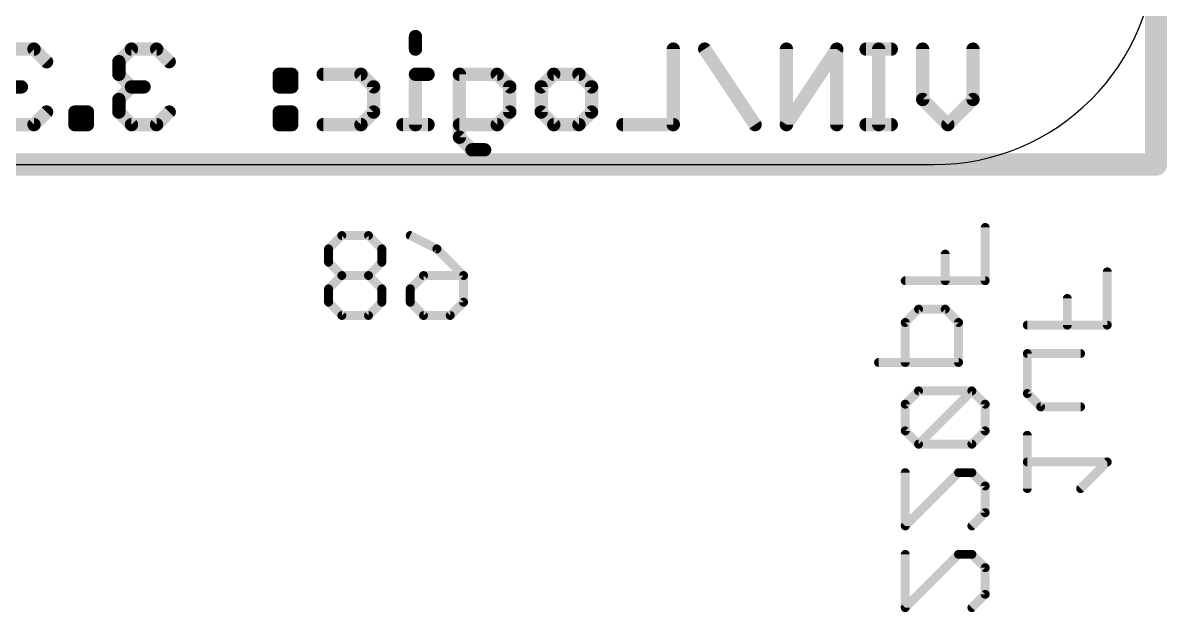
# Model space of a CAD drawing. Extents: x -2.3 to 17.7, y -5.1 to 12.8.
# Drawn here: x 4.56 to 17.65, y -5.12 to 1.62 of the extents above; entities that cross this region are included whole.
import ezdxf

# ---------------------------------------------------------------- set-up
doc = ezdxf.new("R2010")
doc.units = 0
for name, color, linetype in [('1', 12, 'CONTINUOUS'), ('16', 132, 'CONTINUOUS'), ('20', 53, 'CONTINUOUS'), ('22', 6, 'CONTINUOUS'), ('28', 253, 'CONTINUOUS')]:
    doc.layers.add(name, color=color, linetype=linetype)

msp = doc.modelspace()

# ---------------------------------------------------------------- linework, layer by layer
at = {"layer": '1', "const_width": 0.254}
for points in [[(17.526, 0), (17.526, 12.7)], [(1.016, 0), (17.526, 0)]]:
    msp.add_lwpolyline(points, dxfattribs=at)
at = {"layer": '1', "const_width": 0.127}
for points in [[(17.4625, 0, 1), (17.5895, 0)], [(17.526, -0.0635, 1), (17.526, 0.0635)]]:
    msp.add_lwpolyline(points, format="xyb", dxfattribs=at)
at = {"layer": '16', "const_width": 0.254}
for points in [[(17.526, 0), (17.526, 12.7)], [(1.016, 0), (17.526, 0)]]:
    msp.add_lwpolyline(points, dxfattribs=at)
at = {"layer": '16', "const_width": 0.127}
for points in [[(17.4625, 0, 1), (17.5895, 0)], [(17.526, -0.0635, 1), (17.526, 0.0635)]]:
    msp.add_lwpolyline(points, format="xyb", dxfattribs=at)
at = {"layer": '20'}
msp.add_line((3.556, 0), (14.986, 0), dxfattribs=at)
msp.add_arc((14.986, 2.54), 2.54, 270, 0, dxfattribs=at)
at = {"layer": '22', "const_width": 0.1524}
for points in [[(9.0508, 1.4656), (9.0508, 1.3215)], [(4.685, 1.3215), (4.3969, 1.3215)], [(4.8291, 1.1775), (4.685, 1.3215)], [(5.8002, 1.3215), (5.6561, 1.1775)], [(6.0883, 1.3215), (5.8002, 1.3215)], [(6.2323, 1.1775), (6.0883, 1.3215)], [(12.0014, 1.3215), (12.0014, 0.4572)], [(12.9369, 0.4572), (12.3607, 1.3215)], [(13.8724, 1.3215), (13.2962, 0.4572)], [(13.2962, 0.4572), (13.2962, 1.3215)], [(13.8724, 0.4572), (13.8724, 1.3215)], [(14.4961, 1.3215), (14.208, 1.3215)], [(14.352, 0.4572), (14.352, 1.3215)], [(14.8554, 0.7453), (14.8554, 1.3215)], [(15.4316, 1.3215), (15.4316, 0.7453)], [(5.6561, 1.1775), (5.6561, 1.0334)], [(5.6561, 1.0334), (5.8002, 0.8894)], [(7.6356, 1.0334), (7.4916, 1.0334)], [(7.4916, 1.0334), (7.4916, 0.8894)], [(7.6356, 0.8894), (7.6356, 1.0334)], [(7.9949, 1.0334), (8.4271, 1.0334)], [(8.4271, 1.0334), (8.5711, 0.8894)], [(9.1948, 1.0334), (9.0508, 1.0334)], [(9.0508, 1.0334), (9.0508, 0.4572)], [(9.5541, 0.3131), (9.5541, 1.0334)], [(9.5541, 1.0334), (9.9863, 1.0334)], [(9.9863, 1.0334), (10.1303, 0.8894)], [(10.4896, 0.8894), (10.6337, 1.0334)], [(10.6337, 1.0334), (10.9218, 1.0334)], [(10.9218, 1.0334), (11.0658, 0.8894)], [(4.3969, 0.8894), (4.5409, 0.8894)], [(5.8002, 0.8894), (5.6561, 0.7453)], [(5.8002, 0.8894), (5.9442, 0.8894)], [(7.4916, 0.8894), (7.6356, 0.8894)], [(8.5711, 0.8894), (8.5711, 0.6013)], [(10.1303, 0.8894), (10.1303, 0.6013)], [(10.4896, 0.6013), (10.4896, 0.8894)], [(11.0658, 0.8894), (11.0658, 0.6013)], [(5.6561, 0.7453), (5.6561, 0.6013)], [(15.1435, 0.4572), (14.8554, 0.7453)], [(15.4316, 0.7453), (15.1435, 0.4572)], [(4.685, 0.4572), (4.8291, 0.6013)], [(5.2968, 0.6013), (5.1528, 0.6013)], [(5.1528, 0.6013), (5.1528, 0.4572)], [(5.2968, 0.4572), (5.2968, 0.6013)], [(5.6561, 0.6013), (5.8002, 0.4572)], [(6.0883, 0.4572), (6.2323, 0.6013)], [(7.6356, 0.6013), (7.4916, 0.6013)], [(7.4916, 0.6013), (7.4916, 0.4572)], [(7.6356, 0.4572), (7.6356, 0.6013)], [(8.5711, 0.6013), (8.4271, 0.4572)], [(10.1303, 0.6013), (9.9863, 0.4572)], [(10.6337, 0.4572), (10.4896, 0.6013)], [(11.0658, 0.6013), (10.9218, 0.4572)], [(4.3969, 0.4572), (4.685, 0.4572)], [(5.1528, 0.4572), (5.2968, 0.4572)], [(5.8002, 0.4572), (6.0883, 0.4572)], [(7.4916, 0.4572), (7.6356, 0.4572)], [(8.4271, 0.4572), (7.9949, 0.4572)], [(9.1948, 0.4572), (8.9067, 0.4572)], [(9.9863, 0.4572), (9.5541, 0.4572)], [(10.9218, 0.4572), (10.6337, 0.4572)], [(12.0014, 0.4572), (11.4251, 0.4572)], [(14.4961, 0.4572), (14.208, 0.4572)], [(9.6982, 0.1691), (9.5541, 0.3131)], [(9.8422, 0.1691), (9.6982, 0.1691)]]:
    msp.add_lwpolyline(points, dxfattribs=at)
at = {"layer": '22', "const_width": 0.0762}
for points in [[(9.0889, 1.4656, 1), (9.0127, 1.4656)], [(4.7119, 1.3485, 1), (4.6581, 1.2946)], [(4.685, 1.2834, 1), (4.685, 1.3596)], [(5.8002, 1.3596, 1), (5.8002, 1.2834)], [(5.8271, 1.2946, 1), (5.7732, 1.3485)], [(6.1152, 1.3485, 1), (6.0613, 1.2946)], [(6.0883, 1.2834, 1), (6.0883, 1.3596)], [(9.0127, 1.3215, 1), (9.0889, 1.3215)], [(12.0395, 1.3215, 1), (11.9633, 1.3215)], [(12.3924, 1.3427, 1), (12.329, 1.3004)], [(13.3343, 1.3215, 1), (13.2581, 1.3215)], [(13.9105, 1.3215, 1), (13.8343, 1.3215)], [(13.9041, 1.3004, 1), (13.8407, 1.3427)], [(14.208, 1.3596, 1), (14.208, 1.2834)], [(14.3901, 1.3215, 1), (14.3139, 1.3215)], [(14.4961, 1.2834, 1), (14.4961, 1.3596)], [(14.8935, 1.3215, 1), (14.8173, 1.3215)], [(15.4697, 1.3215, 1), (15.3935, 1.3215)], [(4.8021, 1.1505, 1), (4.856, 1.2044)], [(5.6942, 1.1775, 1), (5.618, 1.1775)], [(5.6292, 1.2044, 1), (5.683, 1.1505)], [(6.2054, 1.1505, 1), (6.2593, 1.2044)], [(5.683, 1.0604, 1), (5.6292, 1.0065)], [(5.618, 1.0334, 1), (5.6942, 1.0334)], [(7.4916, 1.0715, 1), (7.4916, 0.9953)], [(7.5297, 1.0334, 1), (7.4535, 1.0334)], [(7.6737, 1.0334, 1), (7.5975, 1.0334)], [(7.6356, 0.9953, 1), (7.6356, 1.0715)], [(7.9949, 1.0715, 1), (7.9949, 0.9953)], [(8.454, 1.0604, 1), (8.4001, 1.0065)], [(8.4271, 0.9953, 1), (8.4271, 1.0715)], [(9.0508, 1.0715, 1), (9.0508, 0.9953)], [(9.0889, 1.0334, 1), (9.0127, 1.0334)], [(9.1948, 0.9953, 1), (9.1948, 1.0715)], [(9.5922, 1.0334, 1), (9.516, 1.0334)], [(9.5541, 1.0715, 1), (9.5541, 0.9953)], [(10.0132, 1.0604, 1), (9.9593, 1.0065)], [(9.9863, 0.9953, 1), (9.9863, 1.0715)], [(10.6337, 1.0715, 1), (10.6337, 0.9953)], [(10.6606, 1.0065, 1), (10.6067, 1.0604)], [(10.9487, 1.0604, 1), (10.8948, 1.0065)], [(10.9218, 0.9953, 1), (10.9218, 1.0715)], [(4.5409, 0.8513, 1), (4.5409, 0.9275)], [(5.8002, 0.9275, 1), (5.8002, 0.8513)], [(5.8271, 0.8624, 1), (5.7732, 0.9163)], [(5.7732, 0.8624, 1), (5.8271, 0.9163)], [(5.9442, 0.8513, 1), (5.9442, 0.9275)], [(7.4916, 0.9275, 1), (7.4916, 0.8513)], [(7.4535, 0.8894, 1), (7.5297, 0.8894)], [(7.5975, 0.8894, 1), (7.6737, 0.8894)], [(7.6356, 0.8513, 1), (7.6356, 0.9275)], [(8.6092, 0.8894, 1), (8.533, 0.8894)], [(8.5442, 0.8624, 1), (8.5981, 0.9163)], [(10.1684, 0.8894, 1), (10.0922, 0.8894)], [(10.1034, 0.8624, 1), (10.1573, 0.9163)], [(10.5277, 0.8894, 1), (10.4515, 0.8894)], [(10.4627, 0.9163, 1), (10.5166, 0.8624)], [(11.1039, 0.8894, 1), (11.0277, 0.8894)], [(11.0389, 0.8624, 1), (11.0928, 0.9163)], [(5.6942, 0.7453, 1), (5.618, 0.7453)], [(5.6292, 0.7723, 1), (5.683, 0.7184)], [(14.8823, 0.7723, 1), (14.8284, 0.7184)], [(15.4585, 0.7184, 1), (15.4047, 0.7723)], [(4.856, 0.5743, 1), (4.8021, 0.6282)], [(5.1528, 0.6394, 1), (5.1528, 0.5632)], [(5.1909, 0.6013, 1), (5.1147, 0.6013)], [(5.3349, 0.6013, 1), (5.2587, 0.6013)], [(5.2968, 0.5632, 1), (5.2968, 0.6394)], [(5.683, 0.6282, 1), (5.6292, 0.5743)], [(6.2593, 0.5743, 1), (6.2054, 0.6282)], [(7.4916, 0.6394, 1), (7.4916, 0.5632)], [(7.5297, 0.6013, 1), (7.4535, 0.6013)], [(7.6737, 0.6013, 1), (7.5975, 0.6013)], [(7.6356, 0.5632, 1), (7.6356, 0.6394)], [(8.5981, 0.5743, 1), (8.5442, 0.6282)], [(10.1573, 0.5743, 1), (10.1034, 0.6282)], [(10.5166, 0.6282, 1), (10.4627, 0.5743)], [(11.0928, 0.5743, 1), (11.0389, 0.6282)], [(14.8173, 0.7453, 1), (14.8935, 0.7453)], [(15.3935, 0.7453, 1), (15.4697, 0.7453)], [(4.685, 0.4191, 1), (4.685, 0.4953)], [(5.1528, 0.4953, 1), (5.1528, 0.4191)], [(5.2968, 0.4191, 1), (5.2968, 0.4953)], [(5.618, 0.6013, 1), (5.6942, 0.6013)], [(5.8002, 0.4953, 1), (5.8002, 0.4191)], [(6.0883, 0.4191, 1), (6.0883, 0.4953)], [(7.4916, 0.4953, 1), (7.4916, 0.4191)], [(7.6356, 0.4191, 1), (7.6356, 0.4953)], [(7.9949, 0.4953, 1), (7.9949, 0.4191)], [(8.4271, 0.4191, 1), (8.4271, 0.4953)], [(8.533, 0.6013, 1), (8.6092, 0.6013)], [(8.9067, 0.4953, 1), (8.9067, 0.4191)], [(9.1948, 0.4191, 1), (9.1948, 0.4953)], [(9.5541, 0.4953, 1), (9.5541, 0.4191)], [(9.9863, 0.4191, 1), (9.9863, 0.4953)], [(10.0922, 0.6013, 1), (10.1684, 0.6013)], [(10.4515, 0.6013, 1), (10.5277, 0.6013)], [(10.6337, 0.4953, 1), (10.6337, 0.4191)], [(10.9218, 0.4191, 1), (10.9218, 0.4953)], [(11.0277, 0.6013, 1), (11.1039, 0.6013)], [(11.4251, 0.4953, 1), (11.4251, 0.4191)], [(12.0014, 0.4191, 1), (12.0014, 0.4953)], [(14.208, 0.4953, 1), (14.208, 0.4191)], [(14.4961, 0.4191, 1), (14.4961, 0.4953)], [(4.6581, 0.4841, 1), (4.7119, 0.4303)], [(5.1147, 0.4572, 1), (5.1909, 0.4572)], [(5.2587, 0.4572, 1), (5.3349, 0.4572)], [(5.7732, 0.4303, 1), (5.8271, 0.4841)], [(6.0613, 0.4841, 1), (6.1152, 0.4303)], [(7.4535, 0.4572, 1), (7.5297, 0.4572)], [(7.5975, 0.4572, 1), (7.6737, 0.4572)], [(8.4001, 0.4841, 1), (8.454, 0.4303)], [(9.0127, 0.4572, 1), (9.0889, 0.4572)], [(9.9593, 0.4841, 1), (10.0132, 0.4303)], [(10.6067, 0.4303, 1), (10.6606, 0.4841)], [(10.8948, 0.4841, 1), (10.9487, 0.4303)], [(11.9633, 0.4572, 1), (12.0395, 0.4572)], [(12.9052, 0.4361, 1), (12.9686, 0.4783)], [(13.2645, 0.4783, 1), (13.3279, 0.4361)], [(13.2581, 0.4572, 1), (13.3343, 0.4572)], [(13.8343, 0.4572, 1), (13.9105, 0.4572)], [(14.3139, 0.4572, 1), (14.3901, 0.4572)], [(15.1165, 0.4841, 1), (15.1704, 0.4303)], [(15.1165, 0.4303, 1), (15.1704, 0.4841)], [(9.581, 0.3401, 1), (9.5272, 0.2862)], [(9.516, 0.3131, 1), (9.5922, 0.3131)], [(9.6982, 0.2072, 1), (9.6982, 0.131)], [(9.6712, 0.1421, 1), (9.7251, 0.196)], [(9.8422, 0.131, 1), (9.8422, 0.2072)]]:
    msp.add_lwpolyline(points, format="xyb", dxfattribs=at)
at = {"layer": '28', "const_width": 0.1016}
for points in [[(8.2081, -0.812), (8.0556, -0.9646)], [(8.5132, -0.812), (8.2081, -0.812)], [(8.6657, -0.9646), (8.5132, -0.812)], [(8.9911, -0.812), (9.2961, -0.9646)], [(15.571, -1.3292), (15.571, -0.7191)], [(8.0556, -0.9646), (8.0556, -1.1171)], [(8.6657, -1.1171), (8.6657, -0.9646)], [(9.2961, -0.9646), (9.6012, -1.2696)], [(15.1134, -1.3292), (15.1134, -1.0242)], [(8.0556, -1.1171), (8.2081, -1.2696)], [(8.5132, -1.2696), (8.6657, -1.1171)], [(16.968, -1.8372), (16.968, -1.2271)], [(8.2081, -1.2696), (8.0556, -1.4221)], [(8.5132, -1.2696), (8.2081, -1.2696)], [(8.6657, -1.4221), (8.5132, -1.2696)], [(8.9911, -1.4221), (9.1436, -1.2696)], [(9.1436, -1.2696), (9.6012, -1.2696)], [(9.6012, -1.2696), (9.6012, -1.5747)], [(14.6558, -1.3292), (15.571, -1.3292)], [(8.0556, -1.4221), (8.0556, -1.5747)], [(8.6657, -1.5747), (8.6657, -1.4221)], [(8.9911, -1.5747), (8.9911, -1.4221)], [(8.0556, -1.5747), (8.2081, -1.7272)], [(8.5132, -1.7272), (8.6657, -1.5747)], [(9.1436, -1.7272), (8.9911, -1.5747)], [(9.6012, -1.5747), (9.4487, -1.7272)], [(16.5104, -1.8372), (16.5104, -1.5322)], [(8.2081, -1.7272), (8.5132, -1.7272)], [(9.4487, -1.7272), (9.1436, -1.7272)], [(14.8083, -1.6546), (14.6558, -1.8072)], [(15.1134, -1.6546), (14.8083, -1.6546)], [(15.2659, -1.8072), (15.1134, -1.6546)], [(14.6558, -1.8072), (14.6558, -2.2647)], [(15.2659, -2.2647), (15.2659, -1.8072)], [(16.0528, -1.8372), (16.968, -1.8372)], [(14.3507, -2.2647), (15.2659, -2.2647)], [(16.0528, -2.6202), (16.0528, -2.1626)], [(16.0528, -2.1626), (16.6629, -2.1626)], [(14.8083, -2.5901), (14.6558, -2.7427)], [(15.4184, -2.5901), (14.8083, -2.5901)], [(14.8083, -3.2003), (15.4184, -2.5901)], [(15.571, -2.7427), (15.4184, -2.5901)], [(16.2053, -2.7727), (16.0528, -2.6202)], [(14.6558, -2.7427), (14.6558, -3.0477)], [(15.571, -3.0477), (15.571, -2.7427)], [(16.6629, -2.7727), (16.2053, -2.7727)], [(14.6558, -3.0477), (14.8083, -3.2003)], [(15.4184, -3.2003), (15.571, -3.0477)], [(16.0528, -3.7083), (16.0528, -3.0981)], [(14.8083, -3.2003), (15.4184, -3.2003)], [(16.968, -3.4032), (16.0528, -3.4032)], [(16.6629, -3.7083), (16.968, -3.4032)], [(14.6558, -3.5257), (14.6558, -4.1358)], [(14.6558, -4.1358), (15.2659, -3.5257)], [(15.2659, -3.5257), (15.4184, -3.5257)], [(15.4184, -3.5257), (15.571, -3.6782)], [(15.571, -3.6782), (15.571, -3.9833)], [(15.571, -3.9833), (15.4184, -4.1358)], [(14.6558, -4.4612), (14.6558, -5.0713)], [(14.6558, -5.0713), (15.2659, -4.4612)], [(15.2659, -4.4612), (15.4184, -4.4612)], [(15.4184, -4.4612), (15.571, -4.6137)], [(15.571, -4.6137), (15.571, -4.9188)], [(15.571, -4.9188), (15.4184, -5.0713)]]:
    msp.add_lwpolyline(points, dxfattribs=at)
at = {"layer": '28', "const_width": 0.0508}
for points in [[(8.2081, -0.7866, 1), (8.2081, -0.8374)], [(8.2261, -0.83, 1), (8.1901, -0.7941)], [(8.5311, -0.7941, 1), (8.4952, -0.83)], [(8.5132, -0.8374, 1), (8.5132, -0.7866)], [(9.0024, -0.7893, 1), (8.9797, -0.8347)], [(15.5964, -0.7191, 1), (15.5456, -0.7191)], [(8.081, -0.9646, 1), (8.0302, -0.9646)], [(8.6911, -0.9646, 1), (8.6403, -0.9646)], [(9.3141, -0.9466, 1), (9.2782, -0.9825)], [(9.2848, -0.9873, 1), (9.3075, -0.9418)], [(8.0376, -0.9466, 1), (8.0735, -0.9825)], [(8.6477, -0.9825, 1), (8.6836, -0.9466)], [(15.1388, -1.0242, 1), (15.088, -1.0242)], [(8.0735, -1.0991, 1), (8.0376, -1.135)], [(8.0302, -1.1171, 1), (8.081, -1.1171)], [(8.6403, -1.1171, 1), (8.6911, -1.1171)], [(8.6836, -1.135, 1), (8.6477, -1.0991)], [(16.9934, -1.2271, 1), (16.9426, -1.2271)], [(8.2081, -1.2442, 1), (8.2081, -1.295)], [(8.2261, -1.2876, 1), (8.1901, -1.2516)], [(8.1901, -1.2876, 1), (8.2261, -1.2516)], [(8.5311, -1.2516, 1), (8.4952, -1.2876)], [(8.4952, -1.2516, 1), (8.5311, -1.2876)], [(8.5132, -1.295, 1), (8.5132, -1.2442)], [(9.1436, -1.2442, 1), (9.1436, -1.295)], [(9.1616, -1.2876, 1), (9.1256, -1.2516)], [(9.6266, -1.2696, 1), (9.5758, -1.2696)], [(9.5832, -1.2876, 1), (9.6192, -1.2516)], [(9.6012, -1.295, 1), (9.6012, -1.2442)], [(14.6558, -1.3038, 1), (14.6558, -1.3546)], [(15.088, -1.3292, 1), (15.1388, -1.3292)], [(15.5456, -1.3292, 1), (15.5964, -1.3292)], [(15.571, -1.3546, 1), (15.571, -1.3038)], [(8.081, -1.4221, 1), (8.0302, -1.4221)], [(8.0376, -1.4042, 1), (8.0735, -1.4401)], [(8.6911, -1.4221, 1), (8.6403, -1.4221)], [(8.6477, -1.4401, 1), (8.6836, -1.4042)], [(9.0165, -1.4221, 1), (8.9657, -1.4221)], [(8.9731, -1.4042, 1), (9.009, -1.4401)], [(8.0735, -1.5567, 1), (8.0376, -1.5926)], [(8.0302, -1.5747, 1), (8.081, -1.5747)], [(8.6403, -1.5747, 1), (8.6911, -1.5747)], [(8.6836, -1.5926, 1), (8.6477, -1.5567)], [(9.009, -1.5567, 1), (8.9731, -1.5926)], [(8.9657, -1.5747, 1), (9.0165, -1.5747)], [(9.5758, -1.5747, 1), (9.6266, -1.5747)], [(9.6192, -1.5926, 1), (9.5832, -1.5567)], [(16.5358, -1.5322, 1), (16.485, -1.5322)], [(8.2081, -1.7018, 1), (8.2081, -1.7526)], [(8.1901, -1.7452, 1), (8.2261, -1.7092)], [(8.4952, -1.7092, 1), (8.5311, -1.7452)], [(8.5132, -1.7526, 1), (8.5132, -1.7018)], [(9.1436, -1.7018, 1), (9.1436, -1.7526)], [(9.1256, -1.7452, 1), (9.1616, -1.7092)], [(9.4307, -1.7092, 1), (9.4666, -1.7452)], [(9.4487, -1.7526, 1), (9.4487, -1.7018)], [(14.8083, -1.6292, 1), (14.8083, -1.68)], [(14.8263, -1.6726, 1), (14.7904, -1.6367)], [(15.1314, -1.6367, 1), (15.0954, -1.6726)], [(15.1134, -1.68, 1), (15.1134, -1.6292)], [(14.6812, -1.8072, 1), (14.6304, -1.8072)], [(14.6378, -1.7892, 1), (14.6738, -1.8251)], [(15.2913, -1.8072, 1), (15.2405, -1.8072)], [(15.248, -1.8251, 1), (15.2839, -1.7892)], [(16.0528, -1.8118, 1), (16.0528, -1.8626)], [(16.485, -1.8372, 1), (16.5358, -1.8372)], [(16.9426, -1.8372, 1), (16.9934, -1.8372)], [(16.968, -1.8626, 1), (16.968, -1.8118)], [(14.3507, -2.2393, 1), (14.3507, -2.2901)], [(15.2659, -2.2901, 1), (15.2659, -2.2393)], [(16.0782, -2.1626, 1), (16.0274, -2.1626)], [(16.0528, -2.1372, 1), (16.0528, -2.188)], [(16.6629, -2.188, 1), (16.6629, -2.1372)], [(14.6304, -2.2647, 1), (14.6812, -2.2647)], [(15.2405, -2.2647, 1), (15.2913, -2.2647)], [(14.8083, -2.5647, 1), (14.8083, -2.6155)], [(14.8263, -2.6081, 1), (14.7904, -2.5722)], [(15.4364, -2.5722, 1), (15.4005, -2.6081)], [(15.4364, -2.6081, 1), (15.4005, -2.5722)], [(15.4184, -2.6155, 1), (15.4184, -2.5647)], [(16.0708, -2.6022, 1), (16.0348, -2.6382)], [(16.0274, -2.6202, 1), (16.0782, -2.6202)], [(14.6812, -2.7427, 1), (14.6304, -2.7427)], [(14.6378, -2.7247, 1), (14.6738, -2.7606)], [(15.5964, -2.7427, 1), (15.5456, -2.7427)], [(15.553, -2.7606, 1), (15.5889, -2.7247)], [(16.2053, -2.7473, 1), (16.2053, -2.7981)], [(16.1874, -2.7907, 1), (16.2233, -2.7548)], [(16.6629, -2.7981, 1), (16.6629, -2.7473)], [(14.6738, -3.0298, 1), (14.6378, -3.0657)], [(15.5889, -3.0657, 1), (15.553, -3.0298)], [(14.6304, -3.0477, 1), (14.6812, -3.0477)], [(15.5456, -3.0477, 1), (15.5964, -3.0477)], [(16.0782, -3.0981, 1), (16.0274, -3.0981)], [(14.8083, -3.1749, 1), (14.8083, -3.2257)], [(14.7904, -3.1823, 1), (14.8263, -3.2182)], [(14.7904, -3.2182, 1), (14.8263, -3.1823)], [(15.4005, -3.1823, 1), (15.4364, -3.2182)], [(15.4184, -3.2257, 1), (15.4184, -3.1749)], [(16.0528, -3.3778, 1), (16.0528, -3.4286)], [(16.9859, -3.4212, 1), (16.95, -3.3852)], [(16.968, -3.4286, 1), (16.968, -3.3778)], [(14.6812, -3.5257, 1), (14.6304, -3.5257)], [(15.2659, -3.5003, 1), (15.2659, -3.5511)], [(15.2839, -3.5436, 1), (15.248, -3.5077)], [(15.4364, -3.5077, 1), (15.4005, -3.5436)], [(15.4184, -3.5511, 1), (15.4184, -3.5003)], [(15.5964, -3.6782, 1), (15.5456, -3.6782)], [(15.553, -3.6961, 1), (15.5889, -3.6602)], [(16.645, -3.6903, 1), (16.6809, -3.7262)], [(16.0274, -3.7083, 1), (16.0782, -3.7083)], [(15.5456, -3.9833, 1), (15.5964, -3.9833)], [(15.5889, -4.0012, 1), (15.553, -3.9653)], [(14.6378, -4.1178, 1), (14.6738, -4.1537)], [(14.6304, -4.1358, 1), (14.6812, -4.1358)], [(15.4005, -4.1178, 1), (15.4364, -4.1537)], [(14.6812, -4.4612, 1), (14.6304, -4.4612)], [(15.2659, -4.4358, 1), (15.2659, -4.4866)], [(15.2839, -4.4791, 1), (15.248, -4.4432)], [(15.4364, -4.4432, 1), (15.4005, -4.4791)], [(15.4184, -4.4866, 1), (15.4184, -4.4358)], [(15.5964, -4.6137, 1), (15.5456, -4.6137)], [(15.553, -4.6317, 1), (15.5889, -4.5957)], [(15.5456, -4.9188, 1), (15.5964, -4.9188)], [(15.5889, -4.9367, 1), (15.553, -4.9008)], [(14.6378, -5.0533, 1), (14.6738, -5.0893)], [(14.6304, -5.0713, 1), (14.6812, -5.0713)], [(15.4005, -5.0533, 1), (15.4364, -5.0893)]]:
    msp.add_lwpolyline(points, format="xyb", dxfattribs=at)

doc.saveas('drawing.dxf')
